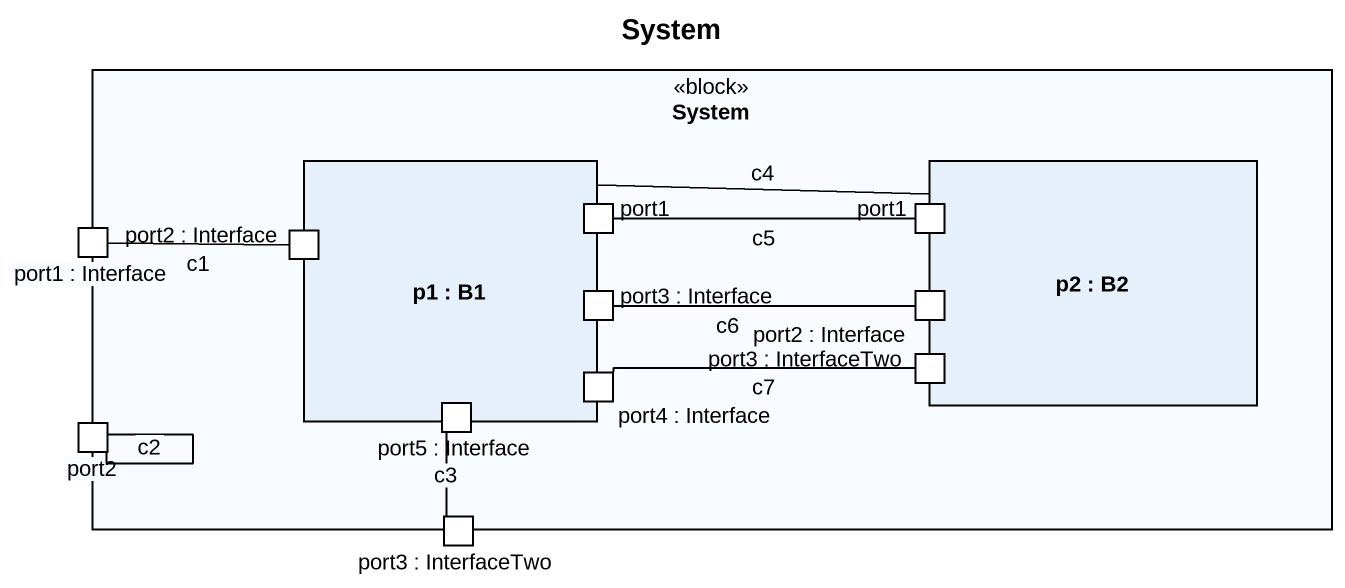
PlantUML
@startuml
title System
rectangle System <<block>> {
  rectangle "p1 : B1" as p1 {
    port "port2 : Interface" as port2
    port "port1" as port1_2
    port "port3 : Interface" as port3
    port "port5 : Interface" as port5
    port "port4 : Interface" as port4
  }
  rectangle "p2 : B2" as p2 {
    port "port1" as port1_3
    port "port3 : InterfaceTwo" as port3_2
    port "port2 : Interface" as port2_2
  }
  port "port1 : Interface" as port1
  port "port2" as port2_3
  port "port3 : InterfaceTwo" as port3_3
}
p1 -right- p2 : c4
port1 -right- port2 : c1
port1_2 -right- port1_3 : c5
port3 -right- port2_2 : c6
port2_3 -- port2_3 : c2
port5 -- port3_3 : c3
port4 -right- port3_2 : c7
@enduml
